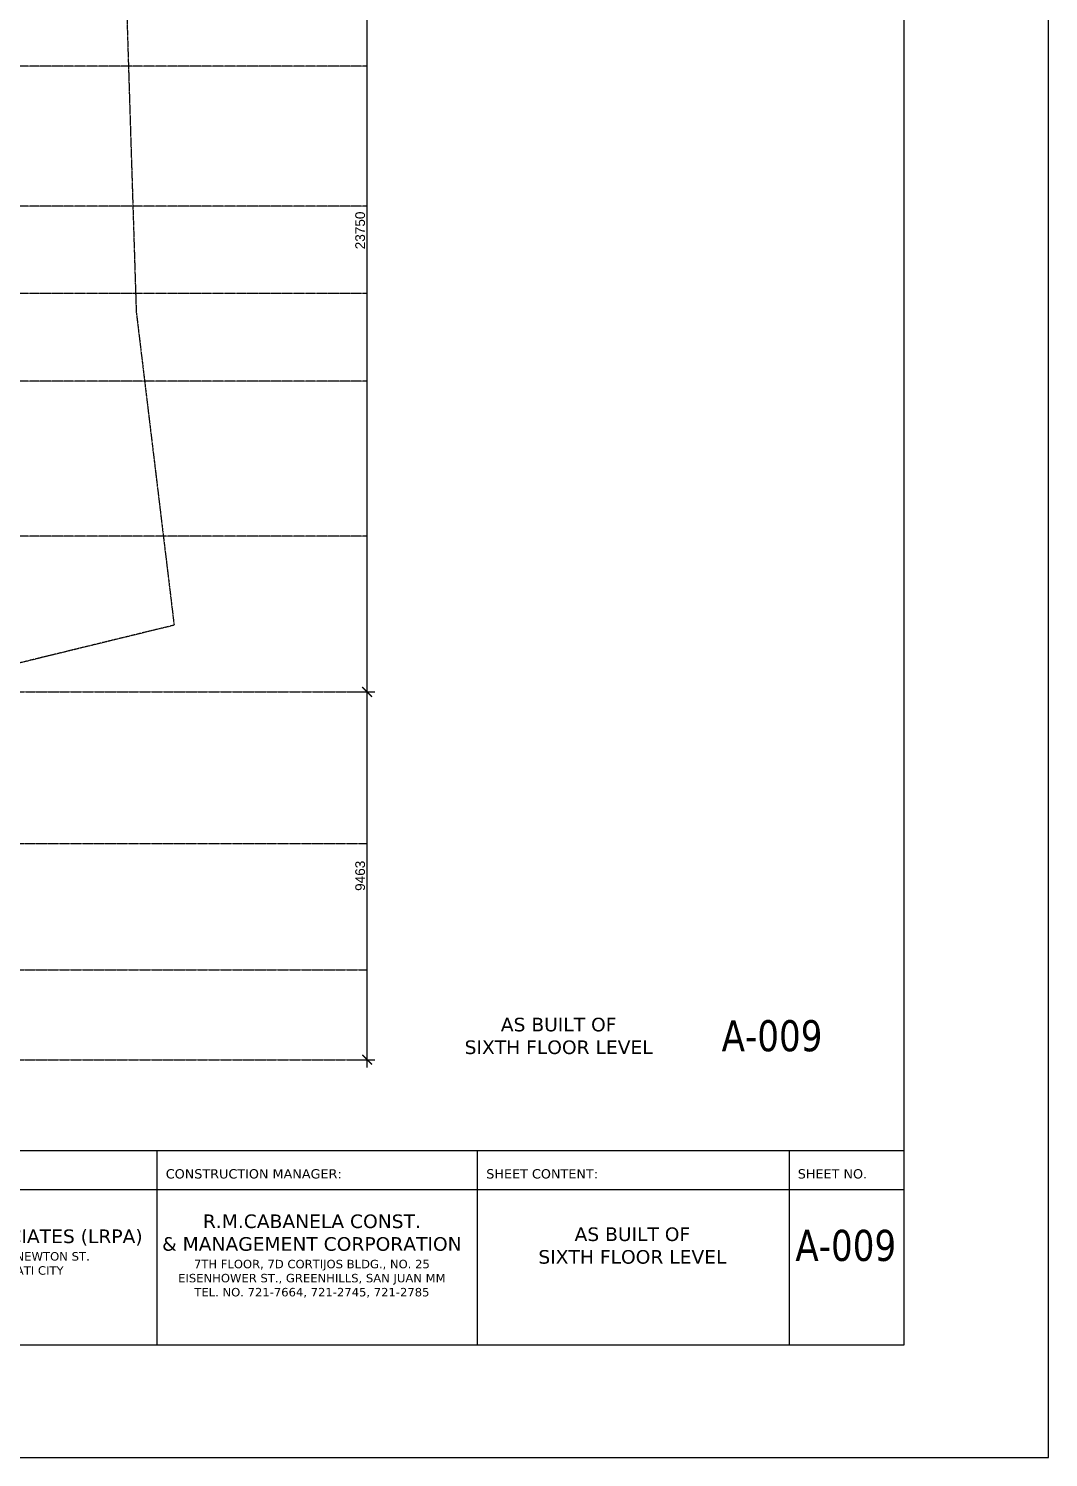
# Model space of a CAD drawing. Header units: inches. Extents: x -189245 to 740841, y -215444 to 469401.
# Drawn here: x 119521 to 145755, y -152678 to -115911 of the extents above; entities that cross this region are included whole.
import ezdxf

# ---------------------------------------------------------------- set-up
doc = ezdxf.new("R2010")
doc.units = ezdxf.units.IN
doc.header["$LTSCALE"] = 10
doc.header["$MEASUREMENT"] = 0
doc.linetypes.add('GRID NORMAL$0$GRID BASEMENT$0$GRID GROUND$0$GRID$0$$0$PHANTOM', pattern=[2.5, 1.25, -0.25, 0.25, -0.25, 0.25, -0.25])
for name, color, linetype in [('3', 252, 'Continuous'), ('a-dim', 8, 'Continuous'), ('A-GRID', 8, 'Continuous'), ('TSG- plaster', 4, 'Continuous')]:
    doc.layers.add(name, color=color, linetype=linetype)
doc.layers.add('DEFPOINT', color=7, linetype='Continuous', plot=False)
doc.layers.add('DEFPOINT @ 1', color=7, linetype='Continuous', plot=False)
doc.styles.add('GRID NORMAL$0$GRID BASEMENT$0$GRID GROUND$0$GRID$0$Standard', font='ARIAL.TTF')
doc.styles.add('loudet_font200', font='romans.shx')
doc.dimstyles.new('GRID NORMAL$0$GRID BASEMENT$0$GRID GROUND$0$GRID$0$Standard', dxfattribs={"dimtxt": 250, "dimasz": 0.18, "dimexe": 0.18, "dimexo": 0.0625, "dimgap": 50, "dimtad": 1, "dimdec": 0, "dimzin": 0, "dimdsep": 46, "dimtxsty": 'GRID NORMAL$0$GRID BASEMENT$0$GRID GROUND$0$GRID$0$Standard', "dimcen": 0.09, "dimadec": 0, "dimazin": 0, "dimtfac": 1, "dimtdec": 0, "dimtofl": 0, "dimtmove": 0, "dimatfit": 3, "dimfxl": 1, "dimtolj": 1, "dimtzin": 0, "dimarcsym": 0})

# ---------------------------------------------------------------- blocks, each defined once
blk = doc.blocks.new('GRID NORMAL$0$GRID BASEMENT$0$GRID GROUND$0$GRID$0$_ARCHTICK')
at = {"color": 0, "linetype": 'ByBlock', "ltscale": 20, "const_width": 0.15}
blk.add_lwpolyline([(-0.5, -0.5), (0.5, 0.5)], dxfattribs=at)
blk = doc.blocks.new('*D482')
at = {"layer": 'a-dim', "color": 0, "lineweight": -2, "ltscale": 500}
for p, q in [((-33688, -288449), (-33688, -278586)), ((-34188, -278786), (-33488, -278786)), ((-34104, -288249), (-33488, -288249))]:
    blk.add_line(p, q, dxfattribs=at)
at = {"layer": 'Defpoints', "color": 0, "ltscale": 500}
for p in [(-34188, -278786), (-33688, -278786), (-34104, -288249)]:
    blk.add_point(p, dxfattribs=at)
at = {"layer": 'a-dim', "color": 0, "lineweight": -2, "ltscale": 500, "xscale": 250, "yscale": 250, "zscale": 250}
for p, rotation in [((-33688, -278786), 90), ((-33688, -288249), 270)]:
    blk.add_blockref('GRID NORMAL$0$GRID BASEMENT$0$GRID GROUND$0$GRID$0$_ARCHTICK', p, dxfattribs=dict(at, rotation=rotation))
at = {"layer": 'a-dim', "color": 3, "ltscale": 500, "insert": (-33866, -283518), "char_height": 250, "attachment_point": 5, "rotation": 90, "style": 'GRID NORMAL$0$GRID BASEMENT$0$GRID GROUND$0$GRID$0$Standard'}
blk.add_mtext('\\A1;9463', dxfattribs=at)
blk = doc.blocks.new('*D484')
at = {"layer": 'a-dim', "color": 0, "lineweight": -2, "ltscale": 500}
for p, q in [((-34188, -255036), (-33488, -255036)), ((-33688, -278986), (-33688, -254836)), ((-34188, -278786), (-33488, -278786))]:
    blk.add_line(p, q, dxfattribs=at)
at = {"layer": 'Defpoints', "color": 0, "ltscale": 500}
for p in [(-34188, -255036), (-33688, -255036), (-34188, -278786)]:
    blk.add_point(p, dxfattribs=at)
at = {"layer": 'a-dim', "color": 0, "lineweight": -2, "ltscale": 500, "xscale": 250, "yscale": 250, "zscale": 250}
for p, rotation in [((-33688, -255036), 90), ((-33688, -278786), 270)]:
    blk.add_blockref('GRID NORMAL$0$GRID BASEMENT$0$GRID GROUND$0$GRID$0$_ARCHTICK', p, dxfattribs=dict(at, rotation=rotation))
at = {"layer": 'a-dim', "color": 3, "ltscale": 500, "insert": (-33866, -266911), "char_height": 250, "attachment_point": 5, "rotation": 90, "style": 'GRID NORMAL$0$GRID BASEMENT$0$GRID GROUND$0$GRID$0$Standard'}
blk.add_mtext('\\A1;23750', dxfattribs=at)
blk = doc.blocks.new('grid')
at = {"layer": 'A-GRID', "linetype": 'GRID NORMAL$0$GRID BASEMENT$0$GRID GROUND$0$GRID$0$$0$PHANTOM'}
for p, q in [((-33688.1, -262686.6), (-100703.6, -262686.6)), ((-33688.1, -266286.6), (-100703.6, -266286.6)), ((-33688.1, -268536.6), (-100703.6, -268536.6)), ((-33688.1, -270786.6), (-100703.6, -270786.6)), ((-33688.1, -274776.9), (-100703.6, -274786.6))]:
    blk.add_line(p, q, dxfattribs=at)
for points in [[(-100703.5, -278787), (-33688.1, -278784.6)], [(-100703.6, -282686.6), (-33688.1, -282686.6)], [(-100703.6, -285936.6), (-33688.1, -285936.6)], [(-100703.6, -288249.1), (-33688.1, -288249.1)]]:
    blk.add_lwpolyline(points, dxfattribs=at)
at = {"layer": 'a-dim', "ltscale": 500}
for base, p1, p2, picture, middle in [((-33688.1, -255035.6), (-34188.1, -278786), (-34188.1, -255035.6), '*D484', (-33865.8, -266910.8)), ((-33688.1, -278786), (-34104.4, -288249.1), (-34188.1, -278786), '*D482', (-33865.9, -283517.6))]:
    dim = blk.add_linear_dim(base=base, p1=p1, p2=p2, angle=270, dimstyle='GRID NORMAL$0$GRID BASEMENT$0$GRID GROUND$0$GRID$0$Standard', override={"dimasz": 250, "dimexe": 200, "dimblk1": 'GRID NORMAL$0$GRID BASEMENT$0$GRID GROUND$0$GRID$0$_ARCHTICK', "dimblk2": 'GRID NORMAL$0$GRID BASEMENT$0$GRID GROUND$0$GRID$0$_ARCHTICK', "dimsah": 1, "dimdle": 200, "dimclrt": 3}, dxfattribs=at)
    dim.commit()
    dim.dimension.update_dxf_attribs({"geometry": picture, "text_midpoint": middle})

msp = doc.modelspace()

# ---------------------------------------------------------------- linework, layer by layer
at = {"layer": '3', "color": 251, "linetype": 'GRID NORMAL$0$GRID BASEMENT$0$GRID GROUND$0$GRID$0$$0$PHANTOM', "flags": 128}
msp.add_lwpolyline([(122371.35219, -102411.03171), (121907.36937, -111088.63621), (122289.02822, -123192.62054), (123264.2428, -131263.91886), (68600.45806, -144612.45953), (67343.32397, -137766.93444), (66388.25096, -130469.16522), (65807.8851, -123132.083), (65604.30197, -115794.90685), (65780.48662, -108467.02455), (66335.07245, -101137.97723), (67262.72419, -93856.83294), (68496.50524, -87007.06036), (122390.30657, -102403.83529)], dxfattribs=at)
at = {"layer": 'DEFPOINT', "color": 5}
msp.add_line((46847.93173, -144778.22268), (142047.93173, -144778.22268), dxfattribs=at)
at = {"layer": 'DEFPOINT'}
for p, q in [((122827.86683, -149778.22268), (122827.86683, -144778.22268)), ((131072.62574, -149778.22268), (131072.62574, -144778.22268)), ((139097.39447, -149778.22268), (139097.39447, -144778.22268)), ((46847.93173, -145786.75492), (142047.93173, -145786.75492))]:
    msp.add_line(p, q, dxfattribs=at)
at = {"layer": 'DEFPOINT', "color": 2}
msp.add_lwpolyline([(40754.93173, -152678.22268), (145754.93173, -152678.22268), (145754.93173, -78428.22268), (40754.93173, -78428.22268)], close=True, dxfattribs=at)
at = {"layer": 'DEFPOINT', "color": 5}
msp.add_lwpolyline([(46847.93173, -149778.22268), (142047.93173, -149778.22268), (142047.93173, -81328.22268), (46847.93173, -81328.22268)], close=True, dxfattribs=at)

# ---------------------------------------------------------------- block references
at = {"layer": 'TSG- plaster'}
msp.add_blockref('grid', (161916.94016, 145805.75787), dxfattribs=at)

# ---------------------------------------------------------------- texts
at = {"layer": 'DEFPOINT', "linetype": 'Continuous', "char_height": 239.5008, "width": 6754.4897056, "attachment_point": 1, "style": 'loudet_font200'}
for s, insert in [('{\\fVerdana|b0|i0|c0|p34;CONSTRUCTION MANAGER:}', (123049.08365, -145261.10351)), ('{\\fVerdana|b0|i0|c0|p34;SHEET CONTENT:}', (131293.84256, -145261.10351)), ('{\\fVerdana|b0|i0|c0|p34;SHEET NO.}', (139306.72956, -145261.10351))]:
    msp.add_mtext(s, dxfattribs=dict(at, insert=insert))
at = {"layer": 'DEFPOINT @ 1', "linetype": 'Continuous', "attachment_point": 5, "style": 'loudet_font200'}
for s, insert, char_height in [('{\\fVerdana|b0|i0|c0|p34;AS BUILT OF\\PSIXTH FLOOR LEVEL}', (133156.06055, -141834.55113), 350), ('{\\fVerdana|b0|i0|c0|p34;\\W0.8;A-009}', (138645.53462, -141834.55113), 800), ('{\\fVerdana|b0|i0|c0|p34;R.M.CABANELA CONST. \\P& MANAGEMENT CORPORATION\\P\\H0.62x;7TH FLOOR, 7D CORTIJOS BLDG., NO. 25\\PEISENHOWER ST., GREENHILLS, SAN JUAN MM\\PTEL. NO. 721-7664, 721-2745, 721-2785 }', (126808.19053, -147497.84422), 350), ('{\\fVerdana|b0|i0|c0|p34;\\H0.90021x;LR PUNZALAN & ASSOCIATES (LRPA)\\H1.1109x;\\P\\H0.56x;2/F LAUREMAR BLDG. 1458 NEWTON ST.\\PBRGY SAN ISIDRO, MAKATI CITY}', (118046.91529, -147411.88636), 388.8), ('{\\fVerdana|b0|i0|c0|p34;AS BUILT OF\\PSIXTH FLOOR LEVEL}', (135052.94944, -147229.55496), 350), ('{\\fVerdana|b0|i0|c0|p34;\\W0.8;A-009}', (140542.42351, -147229.55496), 800)]:
    msp.add_mtext(s, dxfattribs=dict(at, insert=insert, char_height=char_height))

doc.saveas('drawing.dxf')
